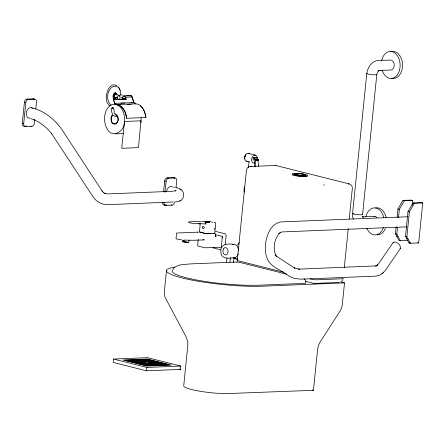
<?xml version="1.0" encoding="UTF-8"?>
<svg xmlns="http://www.w3.org/2000/svg" width="445" height="445" viewBox="0 0 445 445"><rect width="100%" height="100%" fill="white"/><g stroke="black" fill="none" stroke-linecap="round" stroke-linejoin="round"><path stroke-width="0.67" d="M207.793 222.411L205.601 222.011L208.266 222.517L207.804 222.383M205.629 222.016L206.191 221.949L205.295 221.81M207.743 222.378L205.846 222.066M206.786 222.122L207.442 222.322L205.907 222.116L207.715 222.339L206.925 222.127L207.709 222.344L207.036 222.155L207.643 222.372L207.192 222.405M207.314 222.222L207.598 222.294M206.981 222.239L206.374 222.144L207.025 222.15M206.424 222.216L206.808 222.222L205.707 221.866L206.869 222.177M206.691 222.1L205.874 222.077L206.424 222.044M141.237 117.558L138.473 147.612L121.758 148.296L124.483 121.485C125.028 114.949 122.915 106.644 116.067 104.252M206.085 222.15L205.89 221.944L206.53 222.033M200.239 223.429L199.494 231.889M206.602 222.205L206.397 222.127M408.115 216.743L280.945 221.916C270.732 223.64 266.577 235.322 265.459 244.35C265.036 249.617 265.476 255.046 267.757 259.88C272.045 268.035 282.264 270.299 288.855 276.061L294.323 278.481L301.093 279.182L376.042 276.134L379.885 275.116L382.722 273.163M205.774 222.122C206.569 221.894 205.412 221.999 206.202 222.072M120.734 95.241L120.484 91.053L118.715 87.481M198.131 239.466L197.736 246.013L204.939 247.821L221.198 247.214M206.107 222.027L205.507 221.894L205.957 222.15M183.301 241.802C182.072 241.791 182.773 239.443 183.969 240.739L183.774 241.668L183.29 241.785M204.795 221.871L204.4 221.738L204.767 221.816M214.696 229.475L214.813 228.246M208.555 222.133L209.45 222.15L207.77 222.038M214.735 233.208L215.703 223.329L215.697 222.717L215.185 222.517M34.743 119.188L34.326 123.287A3.02 2.125 -75.9 0 1 31.856 126.352L25.56 126.608L24.136 126.252A3.02 2.125 -75.9 0 1 22.272 123.365L24.425 102.166A3.02 2.125 -75.9 0 1 26.895 99.102L33.191 98.846A3.02 2.125 -75.9 0 1 33.915 98.996M25.56 126.608A3.02 2.125 -75.9 0 1 23.696 123.721L25.849 102.522A3.02 2.125 -75.9 0 1 28.319 99.463L34.615 99.207A3.02 2.125 -75.9 0 1 36.479 102.094L35.789 108.93M113.492 359.059L113.152 362.419L146.483 370.791L180.447 369.411L180.792 366.051L147.456 357.68L113.492 359.059L146.828 367.431L180.792 366.051M163.56 191.878L164.667 180.943A3.02 2.125 -75.9 0 1 167.136 177.878L173.439 177.622L174.863 177.978A3.02 2.125 -75.9 0 1 176.726 180.865L176.031 187.707M146.483 370.791L146.828 367.431M164.984 192.24L166.096 181.299A3.02 2.125 -75.9 0 1 168.566 178.234L174.863 177.978M166.497 270.504L164.322 292.081L164.939 297.071L186.055 336.748L187.723 341.738L187.812 345.492L183.713 385.821A28.291 4.083 5.8 0 0 225.448 393.647L313.436 390.31L317.53 349.981A15.519 10.802 87.7 0 1 320.189 341.96L339.863 311.411A14.863 10.346 87.7 0 0 342.405 303.724L344.525 282.87L340.492 281.857M207.476 222.088L209.022 222.138M208.527 222.055L208.215 222.1L209.417 222.15M208.911 222.144L208.449 222.055M221.354 247.092L222.3 236.362L215.525 234.682M225.176 244.733L226.121 235.45L225.532 233.886L215.569 231.383M226.488 262.728L226.972 257.961M229.898 262.389L230.382 257.627M233.525 262.233L233.925 258.267M237.302 260.319L246.48 169.84L247.498 167.754L249.05 166.742M248.416 167.709L249.033 161.607M258.617 166.424L257.855 159.21L256.976 157.903L253.161 157.786L253.021 159.11L254.245 160.634L254.701 166.658M344.313 267.412L348.246 228.68M349.23 218.996L352.39 188.001L351.817 185.749L349.948 184.158M353.274 219.157L352.59 216.487L352.574 213.4L366.786 73.458C367.314 69.259 369.367 65.387 372.604 62.645C377.677 58.879 384.486 60.865 390.287 59.986C395.121 60.203 395.644 68.814 391.111 70.015L378.756 70.516L378.194 71.016L379.641 70.232L378.756 70.516L377.822 71.556L376.809 74.482L362.592 214.423M407.915 240.439L400.278 240.751L398.887 240.4L395.433 233.809L396.128 226.922M397.107 217.282L397.947 209.022L402.947 200.422L411.297 200.083L412.682 200.434L412.192 205.256M400.278 240.751L396.818 234.159L397.519 227.273M398.498 217.633L399.337 209.367L404.338 200.773L412.682 200.434M405.495 236.34L408.015 211.547L413.016 202.953L421.359 202.614L422.75 202.959L418.678 242.937L410.34 243.276L408.955 242.931L405.495 236.34L406.886 236.69L410.34 243.276M406.886 236.69L409.406 211.898L414.406 203.298L422.75 202.959M182.661 241.351L182.845 241.652M186.405 242.108L185.009 242.03L186.171 242.091M183.969 240.739C184.436 242.753 181.009 241.029 183.824 241.646M188.697 242.503L189.119 240.122M140.837 122.67L141.198 120.806L124.483 121.485C124.856 131.97 111.5 139.552 106.505 127.659C102.461 119.761 104.419 104.236 115.416 104.219M185.409 241.98L185.743 242.058L185.365 242.091M172.315 270.549C173.745 266.377 178.79 264.925 182.706 264.564L190.877 263.885L237.552 261.983M393.063 242.909L393.742 241.974C396.973 241.596 401.14 245.067 400.472 248.421L385.409 270.321L382.122 273.692M343.017 279.599L341.71 281.518M185.237 241.924L185.965 242.002M237.463 245.317L239.288 242.492M393.28 242.341L378.511 263.824L376.782 265.654L377.805 264.764L375.647 266.138L376.481 265.865L298.589 269.158L299.513 269.214L293.961 267.801L294.818 268.19L275.961 255.875L276.612 256.526L275.288 254.484L275.633 255.241C272.88 247.498 274.192 239.477 279.505 233.113L278.937 233.614L280.862 232.218L280.05 232.49L282.124 231.928L406.852 226.855M112.44 114.632C109.587 117.452 110.972 125.507 115.884 124.016C119.421 121.68 118.904 114.009 114.17 113.664M112.579 114.916C106.338 129.489 125.312 123.526 115.071 114.053M112.407 113.92C109.314 107.579 114.604 104.681 114.165 112.952M123.215 96.426L124.022 95.803L131.175 95.58L131.931 96.37L133.973 102.556A2.481 1.724 87.7 0 0 135.425 103.819L135.591 103.813A14.296 9.951 87.7 0 1 140.381 105.671C143.852 108.563 145.459 113.108 145.888 117.491C145.259 113.937 144.18 109.631 141.376 106.806M116.017 97.11L114.999 97.516L114.482 96.76L114.677 95.141L115.377 94.396L119.972 95.425L118.954 95.836M115.516 98.417L115.956 97.95M116.306 97.7C112.207 100.848 114.437 90.101 116.907 94.752M116.139 97.995C109.926 102.116 114.61 87.103 116.968 95.113M382.845 273.058L383.423 272.557M400.005 248.783L400.472 248.421M175.247 201.808C185.899 202.469 186.683 188.825 176.27 187.707M145.888 117.491L126.536 118.303C126.113 113.97 124.528 109.481 121.101 106.622A14.123 9.829 87.7 0 0 116.367 104.786A2.659 1.852 87.7 0 1 114.643 103.429L113.503 99.591L126.041 99.079L125.245 96.643L124.022 95.803M118.665 99.458L126.041 99.079M175.319 191.072L176.131 190.66L171.815 191.317L107.801 193.92L104.653 193.314L105.265 193.575L103.257 192.34L103.763 192.724L102.011 190.911L102.361 191.372L61.655 129.2C54.451 118.982 43.805 110.638 31.506 107.723M179.73 200.84L180.231 200.584M180.525 200.434L181.043 200.172M123.643 96.176L124.845 96.304L125.924 99.163M130.268 95.731L130.708 95.53M130.329 95.903L131.147 95.77M111.562 108.269L113.514 108.074M118.409 95.836L117.252 96.865L117.558 98.551M248.955 166.769L249.556 166.591M187.918 242.303L187.84 242.297M126.536 118.303C126.447 114.104 124.578 109.314 121.162 106.45A14.296 9.951 87.7 0 0 116.373 104.592L116.201 104.597A2.481 1.724 87.7 0 1 114.754 103.335L113.503 99.591M112.173 107.317L113.052 107.367M115.45 92.883C113.102 93.4 112.357 97.333 114.259 98.751M114.543 98.812L115.033 98.712M200.028 232.056L206.753 233.781L214.668 233.375L214.073 233.169M374.089 216.498L375.319 216.454L376.987 217.555M173.255 201.98L107.735 204.661C101.677 204.895 95.914 201.396 92.738 196.328L51.342 133.189L51.626 133.556C46.97 127.671 40.918 122.859 34.093 119.722M213.327 247.537L214.29 247.487M197.502 232.184L198.153 232.151L176.559 233.035L176.042 238.848L181.61 239.861M253.161 157.786L254.084 158.019L254.963 159.332L257.855 159.21M210.173 233.647L211.102 233.608M126.714 95.886L130.724 95.725M125.429 97.244L132.115 96.971M122.709 98.362L126.08 98.228M113.386 99.674L116.69 99.541M126.069 99.352L124.06 99.435L123.109 98.317M114.749 103.34L133.973 102.556M120.817 103.184L124.934 103.017M131.798 102.734L133.862 102.65A2.659 1.852 87.7 0 0 134.067 103.056M116.373 104.592L135.591 103.813M116.367 104.786L120.489 104.62M127.353 104.341L131.47 104.175M117.63 116.217L114.988 116.267L113.341 115.322M24.136 126.252L26.656 126.146M115.689 133.884L123.716 133.556M254.084 158.019L256.976 157.903M254.963 159.332L257.905 159.304M255.018 159.421L257.955 159.405M255.063 159.521L257.994 159.505M255.107 159.621L258.033 159.61M255.146 159.727L258.067 159.716M255.18 159.833L258.094 159.827M255.208 159.944L258.122 159.939M255.23 160.055L258.139 160.055M255.246 160.172L258.15 160.172M255.258 160.289L258.156 160.289M255.269 160.406L258.161 160.4M250.402 166.486L274.821 165.495M162.514 202.136A3.02 2.125 -75.9 0 0 164.383 205.023L166.903 204.922M164.383 205.023L165.807 205.384L172.104 205.128A3.02 2.125 -75.9 0 0 174.573 202.063M200.695 221.36L188.769 221.86L188.48 222.205L188.936 222.706L193.697 223.512L206.18 223.935L205.162 223.713M362.341 216.921L374.701 216.415M209.973 233.614L205.902 233.686L199.722 232.129L200.361 232.301M233.38 244.227C227.067 243.587 220.069 243.994 220.837 251.876C221.02 259.535 229.042 258.445 234.482 257.655M408.955 242.931L410.346 242.87M314.804 283.393L339.224 282.397M344.525 282.87L262.628 286.202A57.077 8.238 5.8 0 1 187.812 279.26A57.077 8.238 5.8 0 1 174.668 267.2M187.835 242.319L188.074 242.353M201.652 221.326L203.777 221.276M199.638 223.868L198.648 223.835L199.254 223.857M120.823 94.629L122.447 95.269M207.843 222.127L209.017 222.194M207.125 221.604L209.384 221.777M183.785 240.089L192.474 240.3L204.311 239.888L203.081 239.655M183.329 241.602C180.831 241.529 190.41 243.231 187.417 242.303M209.606 221.532L211.008 221.71M211.481 222.033L212.699 222.233M185.487 241.863L186.194 241.98M184.542 242.063L188.391 242.586L187.15 242.258M183.562 240.662L183.891 240.728M352.574 213.4A5.034 0.729 5.8 0 0 353.197 213.828L354.993 214.279A5.034 0.729 5.8 0 0 360.556 214.796A5.034 0.729 5.8 0 0 362.447 214.223M183.868 241.93L183.023 241.724M183.824 241.273L183.29 241.151M183.323 241.424L183.846 241.54M116.512 86.208C107.785 85.034 104.558 100.381 111.133 104.898M183.262 240.589L182.812 240.478M213.873 222.489L214.757 222.706M114.999 97.516L117.914 98.25M33.191 98.846L34.615 99.207M248.66 153.442L255.608 155.188M26.895 99.102L28.319 99.463M24.425 102.166L25.849 102.522M276.579 165.673L349.236 183.924M402.947 200.422L404.338 200.773M413.016 202.953L414.406 203.298M246.385 161.168L249.545 161.963M397.947 209.022L399.337 209.367M408.015 211.547L409.406 211.898M22.272 123.365L23.696 123.721M30.905 126.113L31.856 126.352M395.433 233.809L396.818 234.159M167.136 177.878L168.566 178.234M396.617 236.078L398.008 236.423M406.685 238.603L408.076 238.954M417.749 242.709L418.678 242.937M164.667 180.943L166.096 181.299M162.992 202.258L163.944 202.497A3.02 2.125 -75.9 0 0 165.807 205.384M171.153 204.889L172.104 205.128M212.944 247.854L220.72 249.806M283.654 272.223L238.131 260.781A4.283 0.617 5.8 0 1 237.352 260.242M309.943 278.826L311.289 279.165A4.283 0.617 5.8 0 0 316.885 279.788L341.882 278.781A4.283 0.617 5.8 0 0 342.9 278.208M286.524 274.137L238.331 262.033A4.283 2.982 87.7 0 0 236.796 262.227M305.648 281.351L313.046 283.209M312.123 389.981L313.436 390.31M179.118 369.072L180.447 369.411M173.773 187.006L175.08 187.351M182.934 241.09L183.296 241.19M182.912 241.201L183.273 241.296M182.895 241.307L183.257 241.407M182.873 241.418L183.234 241.513M215.736 236.462L216.114 236.568L215.408 235.722L215.447 236.095L215.352 233.592M353.197 213.828L353.97 214.062M30.75 118.609L34.538 119.933M362.375 216.76L363.326 217.383L362.642 215.997M179.758 189.058L180.347 189.409M180.509 189.503L181.115 189.865M115.733 92.944L116.69 94.346M110.115 105.754C101.06 101.154 109.709 76.407 118.743 87.804M140.325 105.838L141.026 106.483M123.599 99.419L122.987 98.384M131.531 96.031L133.862 102.65M119.243 88.032L120.033 90.285M255.269 160.523L255.725 166.541M119.227 96.359A1.018 0.706 87.7 0 1 119.783 96.482L120.128 97.155A1.14 0.795 87.7 0 1 120.055 97.983L119.61 98.484A1.018 0.706 87.7 0 1 119.421 98.517M134.918 103.88A2.659 1.852 87.7 0 1 134.184 103.24M173.439 177.622A3.02 2.125 -75.9 0 1 174.757 178.261M34.076 99.09A3.02 2.125 -75.9 0 1 34.515 99.485M166.491 191.717A5.373 3.777 -75.9 0 1 172.799 187.084M29.999 118.142A5.373 3.777 -75.9 0 1 26.466 111.834A5.373 3.777 -75.9 0 1 32.657 108.408M304.007 278.676A4.283 2.982 87.7 0 1 305.782 283.298L258.962 285.201L247.921 285.29A51.32 7.409 5.8 0 1 172.221 271.094M307.267 175.747A7.721 1.113 5.8 0 1 299.652 176.381A7.721 1.113 5.8 0 1 292.426 174.229M300.681 176.181A5.707 0.823 5.8 0 1 298.706 175.981M304.781 175.369A5.707 0.823 5.8 0 1 305.32 175.625M237.88 259.112A3.02 0.434 5.8 0 1 235.055 258.272M232.19 244.611A6.742 4.695 87.7 0 1 238.592 250.351M238.247 253.789A6.742 4.695 87.7 0 1 233.258 257.577M237.864 259.257A4.038 0.584 5.8 0 1 234.198 258.523A4.038 0.584 5.8 0 1 235.16 257.978M233.636 262.4A4.038 0.584 5.8 0 1 233.681 262.099M244.244 192.157A5.373 3.738 87.7 0 1 244.778 186.867M247.12 161.274A4.027 2.831 -75.9 0 1 244.839 156.395A4.027 2.831 -75.9 0 1 249.317 153.814M244.906 159.088A3.554 2.503 -75.9 0 1 245.74 154.849M254.829 162.853A4.027 2.831 -75.9 0 1 251.575 160.189A4.027 2.831 -75.9 0 1 254.112 155.249A4.027 2.831 -75.9 0 1 257.366 157.908M245.151 156.501A3.554 2.503 -75.9 0 1 245.974 154.905M376.665 74.276A5.034 0.729 5.8 0 1 371.697 74.688A5.034 0.729 5.8 0 1 366.986 73.286M381.61 60.993A13.534 9.423 87.7 0 1 395.755 53.767A13.534 9.423 87.7 0 1 396.845 75.5A13.534 9.423 87.7 0 1 382.066 70.021M390.732 51.687A13.534 9.423 87.7 0 1 402.525 64.486A13.534 9.423 87.7 0 1 391.822 78.214M383.401 227.367A13.534 9.423 87.7 0 1 375.491 234.932A13.534 9.423 87.7 0 1 366.869 228.357M365.862 216.765A13.534 9.423 87.7 0 1 374.874 207.893A13.534 9.423 87.7 0 1 383.801 217.711M375.441 207.96A13.534 9.423 87.7 0 1 386.21 217.611M385.359 228.508A13.534 9.423 87.7 0 1 377.16 234.838M121.813 97.705C122.798 100.904 123.476 94.518 121.813 97.705M222.344 236.99L222.3 237.769L222.344 236.99M202.492 227.006L202.787 228.53L203.309 228.747L204.033 228.313C204.839 227.228 203.181 225.532 202.492 227.006M250.563 166.552L251.225 166.63L250.607 166.536M349.058 183.963L348.396 183.896L349.052 183.974M276.045 165.59L275.36 165.518L276.045 165.59M313.931 283.254C313.046 283.348 314.954 283.415 313.931 283.254M323.921 184.92C323.415 185.037 324.566 184.964 323.916 184.914M214.279 233.469L213.311 233.514L214.262 233.469M147.367 359.037L122.887 360.038L146.917 366.068L171.397 365.072L147.367 359.037M147.351 359.365L125.128 360.266L146.933 365.745L169.156 364.844L147.351 359.365M147.328 359.688L127.376 360.5L146.956 365.423L166.908 364.611L147.328 359.688M147.306 360.016L129.617 360.734L146.978 365.095L164.667 364.377L147.306 360.016M147.284 360.322L131.72 360.951L146.995 364.789L162.564 364.155L147.284 360.322M147.267 360.645L133.962 361.184L147.017 364.466L160.322 363.927L147.267 360.645M147.245 360.951L136.064 361.407L147.039 364.16L158.22 363.704L147.245 360.951M147.223 361.273L138.312 361.64L147.061 363.838L155.972 363.47L147.223 361.273M147.206 361.579L140.414 361.857L147.078 363.532L153.87 363.253L147.206 361.579M147.184 361.907L142.656 362.091L147.1 363.203L151.628 363.02L147.184 361.907M297.254 174.807A5.134 0.74 5.8 0 0 304.997 174.952A5.134 0.74 5.8 0 0 297.427 173.533A5.134 0.74 5.8 0 0 297.254 174.807M295.892 175.274A7.721 1.113 5.8 0 0 307.545 175.497A7.721 1.113 5.8 0 0 296.153 173.361A7.721 1.113 5.8 0 0 295.892 175.274M296.954 174.846A5.707 0.823 5.8 0 0 305.57 175.013A5.707 0.823 5.8 0 0 297.149 173.433A5.707 0.823 5.8 0 0 296.954 174.846M223.479 248.911A3.693 2.57 87.7 0 0 225.131 254.924A3.693 2.57 87.7 0 0 227.89 250.023A3.693 2.57 87.7 0 0 223.479 248.911"/></g></svg>
